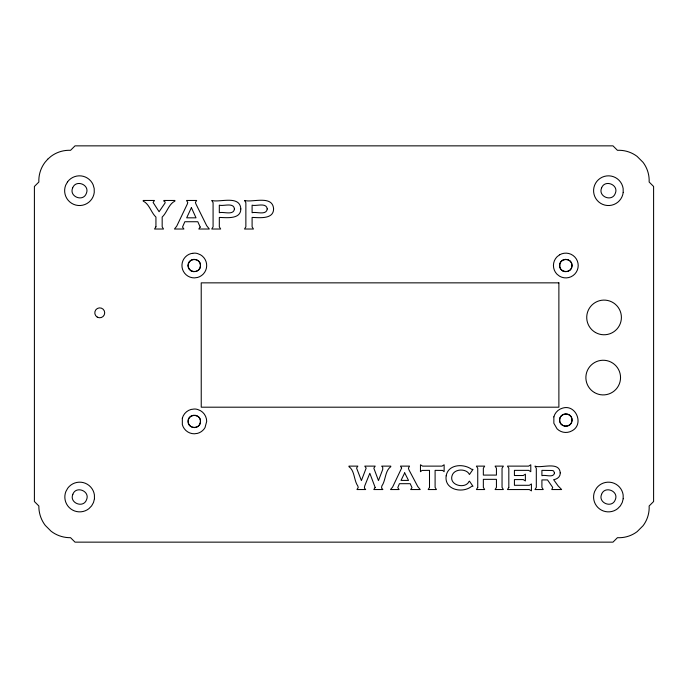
<?xml version="1.0" encoding="UTF-8"?>
<svg xmlns="http://www.w3.org/2000/svg" width="688" height="688" viewBox="0 0 688 688"><rect width="100%" height="100%" fill="white"/><g stroke="black" fill="none" stroke-linecap="round" stroke-linejoin="round"><path stroke-width="1.03" d="M188.116 421.211C187.506 428.727 199.735 429.785 200.371 422.303C202.066 413.299 186.775 413.153 188.202 422.114M188.228 420.506L188.374 419.62A6.192 6.192 0 0 1 197.559 416.145M198.118 416.593L198.815 417.169M199.228 417.745L199.761 418.476A6.192 6.192 0 0 1 196.493 427.196A6.192 6.192 0 0 1 188.271 422.819M571.281 417.143A6.192 6.192 0 0 0 559.636 419.878C559.06 427.85 572.089 428.22 572.012 420.265C572.605 411.587 558.321 412.413 559.722 420.781M571.53 417.814L571.848 418.657M571.917 419.37L572.012 420.265A6.192 6.192 0 0 1 559.791 421.486M188.116 265.327C187.549 273.274 200.561 273.678 200.492 265.714C201.059 257.768 188.039 257.364 188.116 265.327M559.636 265.327C559.069 273.274 572.081 273.678 572.012 265.714C572.579 257.768 559.559 257.364 559.636 265.327M240.826 208.937C240.74 219.653 226.249 217.58 219.317 217.425L219.317 226.842L220.659 229.018L211.749 229.018L213.082 226.842L213.082 202.659L211.749 200.466C219.369 202.822 239.983 194.713 240.826 208.937M273.6 208.937C273.514 219.653 259.032 217.58 252.1 217.425L252.1 226.842L253.442 229.018L244.524 229.018L245.865 226.842L245.865 202.659L244.524 200.466C252.152 202.822 272.758 194.713 273.6 208.937M560.221 472.914C560.548 476.698 557.082 479.287 553.634 479.674L558.063 485.848L561.64 489.546L551.793 489.546L552.713 487.439L547.528 479.923L541.912 479.923L541.912 487.396L543.253 489.546L534.972 489.546L536.313 487.414L536.313 468.253L534.972 466.12C541.112 468.623 559.525 460.865 560.221 472.914M446.168 475.829C444.018 489.89 462.714 493.786 471.71 486.304L472.991 486.304L469.448 481.136L468.992 481.497C465.724 489.056 449.445 485.762 451.913 476.148C453.667 468.408 466.619 468.218 469.448 474.505L472.991 469.379L471.71 469.362C463.721 463.325 448.086 464.125 446.168 475.829M554.511 473.017C553.513 478.289 545.163 474.376 541.912 475.675L541.912 470.36L552.335 470.515L553.599 470.953L554.511 473.017M234.462 208.937C233.645 215.774 223.385 211.397 219.317 212.721L219.317 205.17C223.385 206.495 233.619 202.117 234.462 208.937M267.245 208.937C266.428 215.774 256.16 211.397 252.1 212.721L252.1 205.17C256.168 206.495 266.394 202.117 267.245 208.937M182.337 418.201L182.337 424.608A12.384 12.384 0 0 0 194.3 433.793L197.508 433.371A12.384 12.384 0 0 0 205.024 427.601L206.684 421.409A12.384 12.384 0 0 0 200.492 410.684L199.013 410.065A9.314 9.314 0 0 0 192.7 409.231L191.092 409.446A12.384 12.384 0 0 0 182.337 418.201M429.501 487.414L428.16 489.546L436.441 489.546L435.1 487.396L435.1 470.36L442.599 470.437L444.138 471.701L444.138 464.778L442.006 466.12L422.578 466.12L420.463 464.778L420.463 471.701L422.002 470.437L429.501 470.36L429.501 487.414M477.739 487.414L476.397 489.546L484.679 489.546L483.346 487.388L483.346 479.338L496.435 479.338L496.435 487.414L495.102 489.546L503.384 489.546L502.042 487.396L502.042 468.253L503.384 466.12L495.102 466.12L496.435 468.244L496.435 475.09L483.346 475.09L483.346 468.244L484.679 466.12L476.397 466.12L477.739 468.253L477.739 487.414M508.819 487.414L507.486 489.546L529.304 489.546L531.437 490.888L531.437 483.965L529.304 485.298L514.426 485.298L514.426 479.588L523.258 479.588L525.391 480.929L525.391 474.17L523.258 475.511L514.426 475.511L514.426 470.36L528.651 470.36L530.783 471.701L530.783 464.778L528.651 466.12L507.486 466.12L508.819 468.253L508.819 487.414M553.857 416.868L553.857 423.275L557.065 428.83A12.384 12.384 0 0 0 572.012 430.8C584.396 424.367 575.916 403.899 562.612 408.113A12.384 12.384 0 0 0 553.857 416.868M155.935 226.816L154.551 229.018L163.512 229.018L162.17 226.816L162.17 217.064C167.003 212.601 168.732 204.026 174.89 201.137L174.89 200.466L163.847 200.466L163.847 201.137L165.154 201.962L165.034 203.046L159.091 211.723L153.089 202.427L154.49 200.466L143.216 200.466L143.216 201.137C149.365 204.026 151.102 212.601 155.935 217.064L155.935 226.816M401.637 468.038L392.599 487.078L390.5 489.546L399.109 489.546L397.776 487.689L399.427 483.69L410.203 483.69L412.017 487.689L410.659 489.546L420.23 489.546L417.805 486.614L408.93 469.818L408.414 468.124L409.558 466.12L400.459 466.12L401.637 468.038M375.158 487.457L373.816 489.546L382.906 489.546L381.573 488.067L381.814 486.012C385.813 480.499 384.91 470.747 390.775 466.705L390.775 466.12L381.651 466.12L382.717 467.247L382.734 469.422L378.469 480.594L373.833 468.167L375.201 466.12L364.769 466.12L366.171 468.107L361.398 480.594L356.565 468.021L357.863 466.12L348.962 466.12L348.962 466.705C354.836 470.601 353.838 480.577 357.837 486.012L358.216 487.56L356.96 489.546L365.689 489.546L364.391 488.084L364.683 486.012L369.817 473.275L375.158 487.457M200.191 227.049L198.806 229.018L209.324 229.018L206.71 225.75L195.831 203.751L195.426 202.367L196.665 200.466L186.543 200.466L187.755 202.513L187.248 204.19L176.747 226.128L174.468 229.018L183.911 229.018L182.518 227.074L184.831 221.734L197.817 221.734L200.191 227.049M72.644 187.97C68.826 196.639 83.188 202.332 86.344 193.397C90.162 184.737 75.8 179.043 72.644 187.97M72.842 494.302C69.024 502.971 83.386 508.664 86.542 499.729C90.36 491.069 75.998 485.375 72.842 494.302M94.454 498.731L93.508 502.489L91.616 505.878L88.915 508.664A14.861 14.861 0 0 1 65.876 491.542L67.768 488.153A14.861 14.861 0 0 1 94.394 494.853L94.454 498.731M601.587 187.97C597.769 196.639 612.131 202.332 615.287 193.397C619.105 184.737 604.743 179.043 601.587 187.97M601.587 494.302C597.769 502.971 612.131 508.664 615.287 499.729C619.105 491.069 604.743 485.375 601.587 494.302M623.199 498.731L622.253 502.489L620.37 505.878L617.661 508.664A14.861 14.861 0 0 1 594.621 491.542L596.513 488.153A14.861 14.861 0 0 1 623.139 494.853L623.199 498.731M191.393 207.656L186.68 217.829L196.02 217.829L191.393 207.656M404.682 472.871L401.027 480.405L408.517 480.405L404.682 472.871M67.57 181.821L65.678 185.21A14.861 14.861 0 0 0 75.869 205.093A14.861 14.861 0 0 0 94.256 192.399L94.196 188.521L93.138 184.788A14.861 14.861 0 0 0 67.57 181.821M47.739 159.195L44.978 162.359A30.418 30.418 0 0 0 38.855 182.019L34.4 186.474L34.4 501.526L38.855 505.981A31.278 31.278 0 0 0 45.27 525.4L51.144 531.274A31.278 31.278 0 0 0 70.563 537.689L75.018 542.144L612.982 542.144L617.437 537.689A30.212 30.212 0 0 0 637.157 531.635L643.091 525.701A30.212 30.212 0 0 0 649.145 505.981L653.6 501.526L653.6 186.474L649.145 182.019A30.332 30.332 0 0 0 643.048 162.334L637.122 156.408A30.332 30.332 0 0 0 617.437 150.311L612.982 145.856L75.018 145.856L70.563 150.311A30.418 30.418 0 0 0 50.903 156.434L47.739 159.195M559.628 254.792L557.065 256.762A12.384 12.384 0 0 0 557.065 274.28L559.628 276.249A12.384 12.384 0 0 0 578.204 265.516A12.384 12.384 0 0 0 559.628 254.792M192.7 253.347L191.092 253.562A12.384 12.384 0 0 0 194.3 277.9L197.508 277.479A12.384 12.384 0 0 0 200.492 254.792L199.013 254.182A9.314 9.314 0 0 0 192.7 253.347M558.88 282.854L201.223 282.854L201.24 407.193L558.888 407.193L558.88 282.854M623.199 192.399L623.139 188.521A14.861 14.861 0 0 0 600.263 178.278A14.861 14.861 0 0 0 600.65 203.338A14.861 14.861 0 0 0 623.199 192.399M595.395 332.45A17.338 17.338 0 0 0 621.402 317.435A17.338 17.338 0 0 0 595.395 302.419A17.338 17.338 0 0 0 595.395 332.45M594.458 392.547A17.338 17.338 0 0 0 620.542 377.678A17.338 17.338 0 0 0 594.621 362.524A17.338 17.338 0 0 0 594.458 392.547M97.232 317.091A4.954 4.954 0 0 0 104.705 312.877A4.954 4.954 0 0 0 97.318 308.508A4.954 4.954 0 0 0 97.232 317.091M562.56 270.788A6.192 6.192 0 0 0 572.012 265.714A6.192 6.192 0 0 0 562.896 260.064A6.192 6.192 0 0 0 562.56 270.788M191.04 270.788A6.192 6.192 0 0 0 200.492 265.714A6.192 6.192 0 0 0 191.376 260.064A6.192 6.192 0 0 0 191.04 270.788"/></g></svg>
